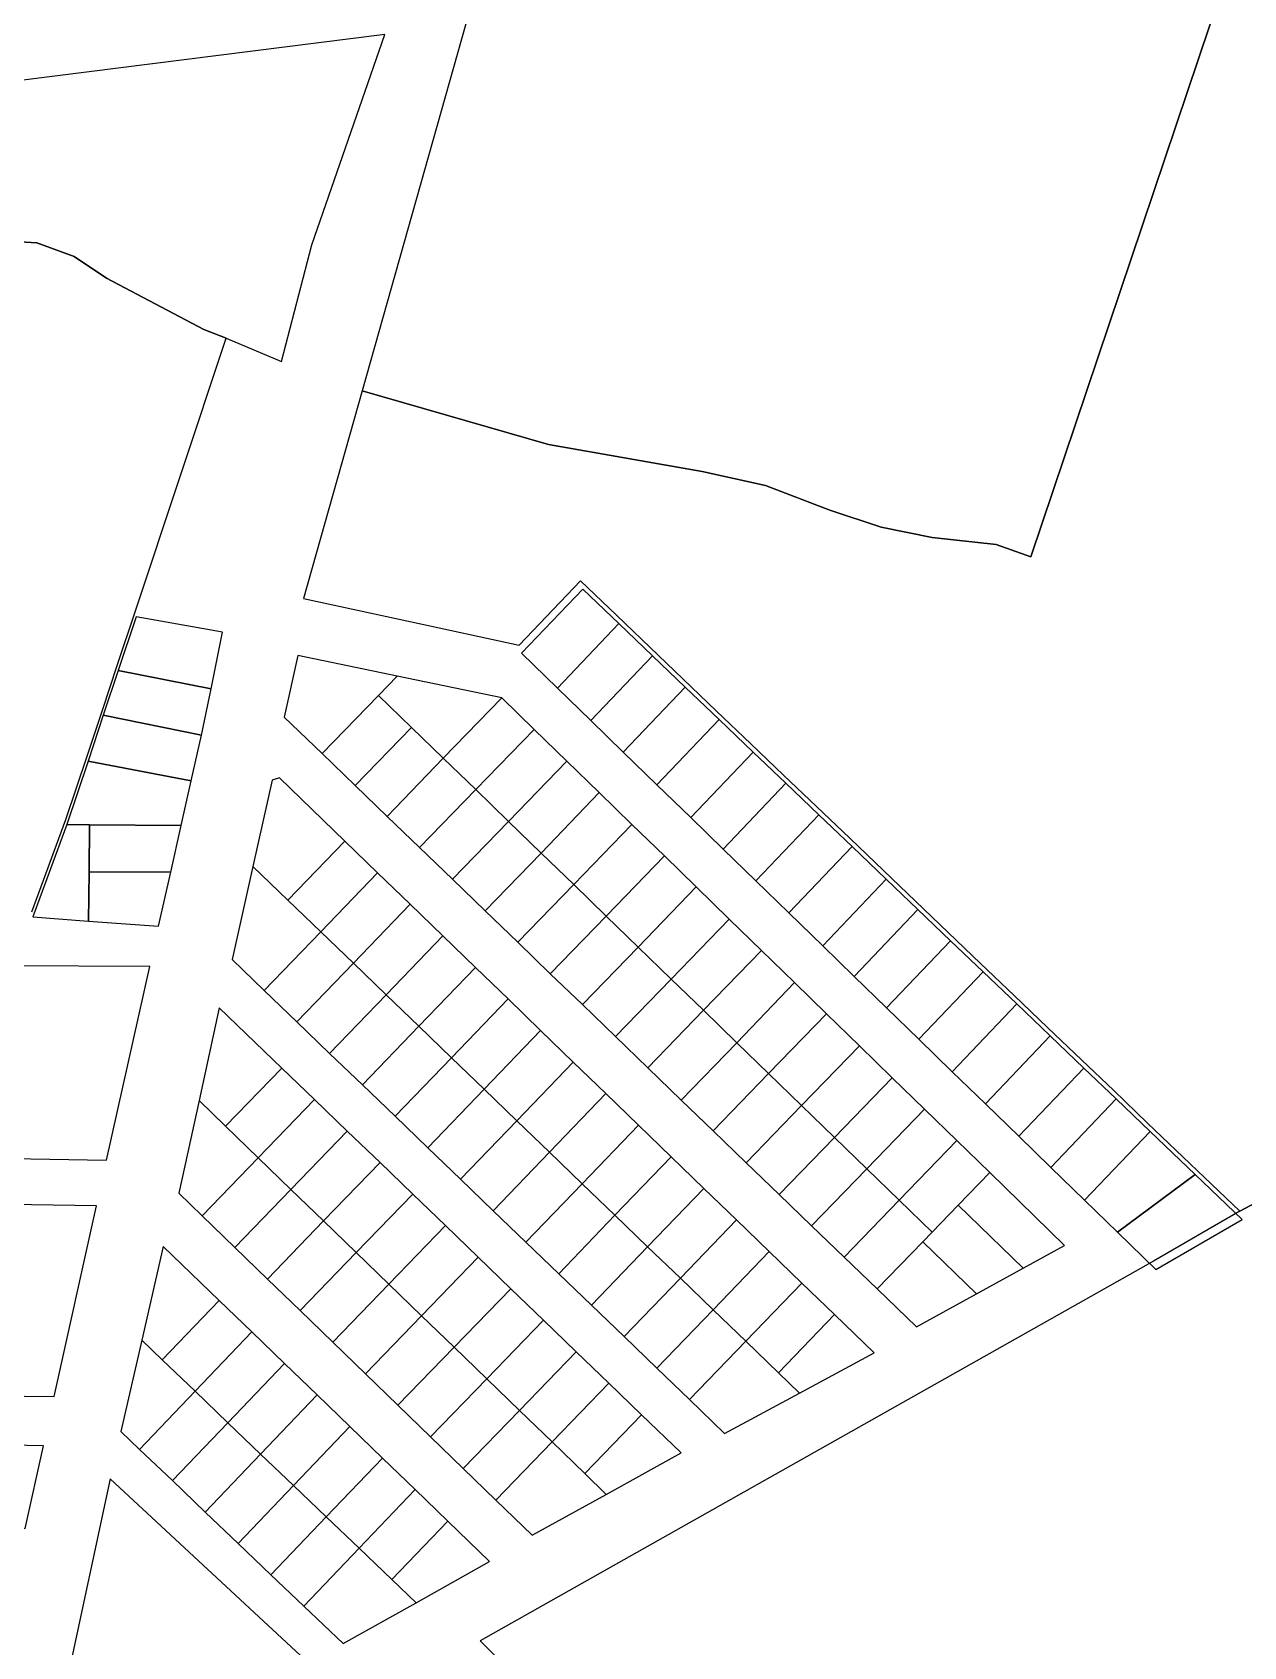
# Model space of a CAD drawing. Header units: metres. Extents: x 263639 to 269142, y 7370519 to 7372711.
# Drawn here: x 264170.7 to 264437.5, y 7371929.5 to 7372285.1 of the extents above; entities that cross this region are included whole.
import ezdxf

# ---------------------------------------------------------------- set-up
doc = ezdxf.new("R2010")
doc.units = ezdxf.units.M
doc.layers.add('LOTE', color=7, linetype='Continuous')

msp = doc.modelspace()

# ---------------------------------------------------------------- linework, layer by layer
at = {"layer": 'LOTE', "color": 7}
for points in [[(264447.23, 7372337.75), (264390.64, 7372169.53), (264383.02, 7372172.23), (264368.89, 7372173.8), (264357.68, 7372176.05), (264346.35, 7372179.8), (264332.18, 7372185.23), (264318.22, 7372188.34), (264284.37, 7372194.27), (264243.35, 7372206.09), (264230.44, 7372160.33), (264254.19, 7372155.23), (264277.95, 7372150.12), (264291.41, 7372164.26), (264299.36, 7372156.66), (264306.79, 7372149.56), (264313.97, 7372142.69), (264321.43, 7372135.56), (264328.96, 7372128.37), (264336.17, 7372121.48), (264343.42, 7372114.55), (264350.74, 7372107.56), (264358.25, 7372100.37), (264365.25, 7372093.69), (264372.42, 7372086.83), (264379.58, 7372079.99), (264387, 7372072.9), (264394.38, 7372065.85), (264401.77, 7372058.79), (264408.9, 7372051.98), (264416.37, 7372044.83), (264436.65, 7372025.46), (264653.63, 7372140.81)], [(264170.59, 7372091.36), (264178.1, 7372111.7), (264182.75, 7372125.67), (264186.11, 7372135.78), (264189.39, 7372145.62), (264193.32, 7372157.44), (264213.37, 7372217.67), (264208.43, 7372219.58), (264187.03, 7372230.93), (264179.9, 7372235.65), (264171.66, 7372238.67), (264161.62, 7372239.27)], [(264660.51, 7371910.53), (264669.1, 7371929.82), (264673.24, 7371941.53), (264676.6, 7371957.45), (264679.12, 7371982.86), (264679.72, 7372001.54), (264678.05, 7372019.56), (264653.63, 7372140.81), (264436.65, 7372025.46), (264436.65, 7372025.46), (264417.63, 7372014.45), (264417.63, 7372014.45), (264269.37, 7371930.8), (264357.88, 7371843.01)]]:
    msp.add_lwpolyline(points, dxfattribs=at)
for points in [[(264284.37, 7372194.27), (264318.22, 7372188.34), (264332.18, 7372185.23), (264346.35, 7372179.8), (264357.68, 7372176.05), (264368.89, 7372173.8), (264383.02, 7372172.23), (264390.64, 7372169.53), (264447.23, 7372337.75), (264267.11, 7372290.31), (264243.35, 7372206.09), (264284.37, 7372194.27)], [(264213.37, 7372217.67), (264225.57, 7372212.53), (264232.24, 7372238.27), (264248.31, 7372284.59), (264116.83, 7372267.97), (264079.53, 7372157.67), (264091.44, 7372162.19), (264101.21, 7372168.49), (264112.55, 7372178.49), (264116.96, 7372186.29), (264125.96, 7372209.33), (264133.99, 7372224.3), (264138.62, 7372231.53), (264143.24, 7372235.15), (264148.26, 7372237.16), (264154.99, 7372238.77), (264161.62, 7372239.27), (264171.66, 7372238.67), (264179.9, 7372235.65), (264187.03, 7372230.93), (264208.43, 7372219.58), (264213.37, 7372217.67)], [(264278.47, 7372148.29), (264286.36, 7372140.63), (264299.89, 7372154.83), (264291.93, 7372162.43), (264278.47, 7372148.29)], [(264193.53, 7372156.33), (264189.59, 7372144.5), (264210.07, 7372140.46), (264212.56, 7372152.98), (264193.53, 7372156.33)], [(264293.73, 7372133.47), (264307.32, 7372147.73), (264299.89, 7372154.83), (264286.36, 7372140.63), (264293.73, 7372133.47)], [(264229.19, 7372147.78), (264226.19, 7372134.26), (264234.53, 7372126.22), (264246.94, 7372139.03), (264251.05, 7372143.27), (264229.19, 7372147.78)], [(264300.86, 7372126.55), (264314.5, 7372140.87), (264307.32, 7372147.73), (264293.73, 7372133.47), (264300.86, 7372126.55)], [(264189.59, 7372144.5), (264186.32, 7372134.66), (264207.96, 7372130.27), (264207.96, 7372130.27), (264210.07, 7372140.46), (264189.59, 7372144.5)], [(264251.05, 7372143.27), (264246.94, 7372139.03), (264254.22, 7372131.98), (264261.19, 7372125.22), (264274.08, 7372138.51), (264251.05, 7372143.27)], [(264308.26, 7372119.36), (264321.96, 7372133.74), (264314.5, 7372140.87), (264300.86, 7372126.55), (264308.26, 7372119.36)], [(264241.82, 7372119.19), (264254.22, 7372131.98), (264246.94, 7372139.03), (264234.53, 7372126.22), (264241.82, 7372119.19)], [(264274.08, 7372138.51), (264261.19, 7372125.22), (264268.36, 7372118.28), (264281.23, 7372131.55), (264274.08, 7372138.51)], [(264182.95, 7372124.55), (264205.7, 7372120.23), (264207.96, 7372130.27), (264186.32, 7372134.66), (264182.95, 7372124.55)], [(264315.74, 7372112.1), (264329.49, 7372126.54), (264321.96, 7372133.74), (264308.26, 7372119.36), (264315.74, 7372112.1)], [(264248.87, 7372112.38), (264261.19, 7372125.22), (264254.22, 7372131.98), (264241.82, 7372119.19), (264248.87, 7372112.38)], [(264281.23, 7372131.55), (264268.36, 7372118.28), (264275.58, 7372111.27), (264288.44, 7372124.54), (264281.23, 7372131.55)], [(264255.99, 7372105.52), (264268.36, 7372118.28), (264261.19, 7372125.22), (264248.87, 7372112.38), (264255.99, 7372105.52)], [(264322.88, 7372105.16), (264336.69, 7372119.66), (264329.49, 7372126.54), (264315.74, 7372112.1), (264322.88, 7372105.16)], [(264205.7, 7372120.23), (264182.95, 7372124.55), (264178.3, 7372110.59), (264183.31, 7372110.54), (264203.49, 7372110.37), (264205.7, 7372120.23)], [(264288.44, 7372124.54), (264275.58, 7372111.27), (264282.77, 7372104.31), (264295.54, 7372117.64), (264288.44, 7372124.54)], [(264226.99, 7372093.91), (264239.52, 7372106.92), (264225.1, 7372120.86), (264223.48, 7372120.36), (264219.24, 7372101.37), (264226.99, 7372093.91)], [(264263.23, 7372098.53), (264275.58, 7372111.27), (264268.36, 7372118.28), (264255.99, 7372105.52), (264263.23, 7372098.53)], [(264330.08, 7372098.17), (264343.94, 7372112.73), (264336.69, 7372119.66), (264322.88, 7372105.16), (264330.08, 7372098.17)], [(264295.54, 7372117.64), (264282.77, 7372104.31), (264289.94, 7372097.36), (264302.77, 7372110.6), (264295.54, 7372117.64)], [(264270.43, 7372091.58), (264282.77, 7372104.31), (264275.58, 7372111.27), (264263.23, 7372098.53), (264270.43, 7372091.58)], [(264337.34, 7372091.11), (264351.26, 7372105.73), (264343.94, 7372112.73), (264330.08, 7372098.17), (264337.34, 7372091.11)], [(264183.05, 7372089.33), (264183.19, 7372100.15), (264183.31, 7372110.54), (264178.3, 7372110.59), (264170.79, 7372090.24), (264183.05, 7372089.33)], [(264183.31, 7372110.54), (264183.19, 7372100.15), (264201.19, 7372100.12), (264203.49, 7372110.37), (264183.31, 7372110.54)], [(264302.77, 7372110.6), (264289.94, 7372097.36), (264297.09, 7372090.43), (264309.91, 7372103.66), (264302.77, 7372110.6)], [(264234.2, 7372086.97), (264246.71, 7372099.97), (264239.52, 7372106.92), (264226.99, 7372093.91), (264234.2, 7372086.97)], [(264277.62, 7372084.65), (264289.94, 7372097.36), (264282.77, 7372104.31), (264270.43, 7372091.58), (264277.62, 7372084.65)], [(264309.91, 7372103.66), (264297.09, 7372090.43), (264304.12, 7372083.61), (264316.93, 7372096.83), (264309.91, 7372103.66)], [(264344.8, 7372083.87), (264358.78, 7372098.55), (264351.26, 7372105.73), (264337.34, 7372091.11), (264344.8, 7372083.87)], [(264198.5, 7372088.17), (264201.19, 7372100.12), (264183.19, 7372100.15), (264183.05, 7372089.33), (264198.5, 7372088.17)], [(264221.76, 7372074.06), (264234.2, 7372086.97), (264226.99, 7372093.91), (264219.24, 7372101.37), (264214.67, 7372080.87), (264221.76, 7372074.06)], [(264241.4, 7372080.04), (264253.9, 7372093.02), (264246.71, 7372099.97), (264234.2, 7372086.97), (264241.4, 7372080.04)], [(264284.79, 7372077.74), (264297.09, 7372090.43), (264289.94, 7372097.36), (264277.62, 7372084.65), (264284.79, 7372077.74)], [(264316.93, 7372096.83), (264304.12, 7372083.61), (264311.42, 7372076.54), (264324.21, 7372089.74), (264316.93, 7372096.83)], [(264351.74, 7372077.13), (264365.77, 7372091.86), (264358.78, 7372098.55), (264344.8, 7372083.87), (264351.74, 7372077.13)], [(264248.6, 7372073.1), (264261.09, 7372086.07), (264253.9, 7372093.02), (264241.4, 7372080.04), (264248.6, 7372073.1)], [(264291.84, 7372070.94), (264304.12, 7372083.61), (264297.09, 7372090.43), (264284.79, 7372077.74), (264291.84, 7372070.94)], [(264324.21, 7372089.74), (264311.42, 7372076.54), (264318.51, 7372069.67), (264331.29, 7372082.86), (264324.21, 7372089.74)], [(264358.86, 7372070.21), (264372.95, 7372085.01), (264365.77, 7372091.86), (264351.74, 7372077.13), (264358.86, 7372070.21)], [(264228.97, 7372067.13), (264241.4, 7372080.04), (264234.2, 7372086.97), (264221.76, 7372074.06), (264228.97, 7372067.13)], [(264255.81, 7372066.16), (264268.28, 7372079.12), (264261.09, 7372086.07), (264248.6, 7372073.1), (264255.81, 7372066.16)], [(264299.15, 7372063.88), (264311.42, 7372076.54), (264304.12, 7372083.61), (264291.84, 7372070.94), (264299.15, 7372063.88)], [(264331.29, 7372082.86), (264318.51, 7372069.67), (264325.87, 7372062.53), (264338.58, 7372075.77), (264331.29, 7372082.86)], [(264365.96, 7372063.32), (264380.1, 7372078.17), (264372.95, 7372085.01), (264358.86, 7372070.21), (264365.96, 7372063.32)], [(264196.57, 7372079.29), (264165.23, 7372079.45), (264149.52, 7372037.31), (264186.99, 7372036.67), (264196.57, 7372079.29)], [(264236.18, 7372060.19), (264248.6, 7372073.1), (264241.4, 7372080.04), (264228.97, 7372067.13), (264236.18, 7372060.19)], [(264263.01, 7372059.23), (264275.47, 7372072.17), (264268.28, 7372079.12), (264255.81, 7372066.16), (264263.01, 7372059.23)], [(264306.26, 7372057.03), (264318.51, 7372069.67), (264311.42, 7372076.54), (264299.15, 7372063.88), (264306.26, 7372057.03)], [(264338.58, 7372075.77), (264325.87, 7372062.53), (264332.85, 7372055.77), (264345.61, 7372068.93), (264338.58, 7372075.77)], [(264373.33, 7372056.16), (264387.53, 7372071.07), (264380.1, 7372078.17), (264365.96, 7372063.32), (264373.33, 7372056.16)], [(264243.38, 7372053.26), (264255.81, 7372066.16), (264248.6, 7372073.1), (264236.18, 7372060.19), (264243.38, 7372053.26)], [(264270.21, 7372052.29), (264282.66, 7372065.22), (264275.47, 7372072.17), (264263.01, 7372059.23), (264270.21, 7372052.29)], [(264211.86, 7372070.25), (264207.4, 7372049.81), (264213.27, 7372044.13), (264225.67, 7372056.95), (264211.86, 7372070.25)], [(264313.63, 7372049.91), (264325.87, 7372062.53), (264318.51, 7372069.67), (264306.26, 7372057.03), (264313.63, 7372049.91)], [(264345.61, 7372068.93), (264332.85, 7372055.77), (264340.13, 7372048.71), (264352.88, 7372061.86), (264345.61, 7372068.93)], [(264380.65, 7372049.06), (264394.9, 7372064.03), (264387.53, 7372071.07), (264373.33, 7372056.16), (264380.65, 7372049.06)], [(264250.59, 7372046.33), (264263.01, 7372059.23), (264255.81, 7372066.16), (264243.38, 7372053.26), (264250.59, 7372046.33)], [(264277.42, 7372045.36), (264289.85, 7372058.27), (264282.66, 7372065.22), (264270.21, 7372052.29), (264277.42, 7372045.36)], [(264320.63, 7372043.16), (264332.85, 7372055.77), (264325.87, 7372062.53), (264313.63, 7372049.91), (264320.63, 7372043.16)], [(264352.88, 7372061.86), (264340.13, 7372048.71), (264347.38, 7372041.68), (264360.12, 7372054.82), (264352.88, 7372061.86)], [(264387.98, 7372041.93), (264402.29, 7372056.96), (264394.9, 7372064.03), (264380.65, 7372049.06), (264387.98, 7372041.93)], [(264257.8, 7372039.4), (264270.21, 7372052.29), (264263.01, 7372059.23), (264250.59, 7372046.33), (264257.8, 7372039.4)], [(264284.62, 7372038.42), (264297.04, 7372051.32), (264289.85, 7372058.27), (264277.42, 7372045.36), (264284.62, 7372038.42)], [(264225.67, 7372056.95), (264213.27, 7372044.13), (264220.46, 7372037.18), (264232.87, 7372050.01), (264225.67, 7372056.95)], [(264327.93, 7372036.12), (264340.13, 7372048.71), (264332.85, 7372055.77), (264320.63, 7372043.16), (264327.93, 7372036.12)], [(264360.12, 7372054.82), (264347.38, 7372041.68), (264354.51, 7372034.78), (264367.23, 7372047.9), (264360.12, 7372054.82)], [(264395.05, 7372035.06), (264409.42, 7372050.15), (264402.29, 7372056.96), (264387.98, 7372041.93), (264395.05, 7372035.06)], [(264265.01, 7372032.47), (264277.42, 7372045.36), (264270.21, 7372052.29), (264257.8, 7372039.4), (264265.01, 7372032.47)], [(264291.82, 7372031.48), (264304.23, 7372044.37), (264297.04, 7372051.32), (264284.62, 7372038.42), (264291.82, 7372031.48)], [(264208.12, 7372024.41), (264220.46, 7372037.18), (264213.27, 7372044.13), (264207.4, 7372049.81), (264202.96, 7372029.41), (264208.12, 7372024.41)], [(264232.87, 7372050.01), (264220.46, 7372037.18), (264227.65, 7372030.23), (264240.07, 7372043.07), (264232.87, 7372050.01)], [(264335.2, 7372029.11), (264347.38, 7372041.68), (264340.13, 7372048.71), (264327.93, 7372036.12), (264335.2, 7372029.11)], [(264367.23, 7372047.9), (264354.51, 7372034.78), (264361.64, 7372027.87), (264374.35, 7372040.98), (264367.23, 7372047.9)], [(264402.47, 7372027.86), (264416.9, 7372043.01), (264409.42, 7372050.15), (264395.05, 7372035.06), (264402.47, 7372027.86)], [(264272.21, 7372025.53), (264284.62, 7372038.42), (264277.42, 7372045.36), (264265.01, 7372032.47), (264272.21, 7372025.53)], [(264299.03, 7372024.55), (264311.42, 7372037.41), (264304.23, 7372044.37), (264291.82, 7372031.48), (264299.03, 7372024.55)], [(264240.07, 7372043.07), (264227.65, 7372030.23), (264234.84, 7372023.28), (264247.27, 7372036.13), (264240.07, 7372043.07)], [(264342.34, 7372022.22), (264354.51, 7372034.78), (264347.38, 7372041.68), (264335.2, 7372029.11), (264342.34, 7372022.22)], [(264374.35, 7372040.98), (264361.64, 7372027.87), (264368.89, 7372020.83), (264374.63, 7372026.75), (264381.59, 7372033.94), (264374.35, 7372040.98)], [(264402.47, 7372027.86), (264409.73, 7372020.81), (264426.81, 7372033.54), (264416.9, 7372043.01), (264402.47, 7372027.86)], [(264215.31, 7372017.46), (264227.65, 7372030.23), (264220.46, 7372037.18), (264208.12, 7372024.41), (264215.31, 7372017.46)], [(264247.27, 7372036.13), (264234.84, 7372023.28), (264242.03, 7372016.33), (264254.47, 7372029.19), (264247.27, 7372036.13)], [(264279.42, 7372018.6), (264291.82, 7372031.48), (264284.62, 7372038.42), (264272.21, 7372025.53), (264279.42, 7372018.6)], [(264306.23, 7372017.61), (264318.61, 7372030.46), (264311.42, 7372037.41), (264299.03, 7372024.55), (264306.23, 7372017.61)], [(264349.48, 7372015.33), (264361.64, 7372027.87), (264354.51, 7372034.78), (264342.34, 7372022.22), (264349.48, 7372015.33)], [(264381.59, 7372033.94), (264374.63, 7372026.75), (264388.94, 7372012.88), (264398.07, 7372017.91), (264381.59, 7372033.94)], [(264409.73, 7372020.81), (264418.16, 7372012.62), (264437.17, 7372023.63), (264426.81, 7372033.54), (264409.73, 7372020.81)], [(264222.49, 7372010.5), (264234.84, 7372023.28), (264227.65, 7372030.23), (264215.31, 7372017.46), (264222.49, 7372010.5)], [(264254.47, 7372029.19), (264242.03, 7372016.33), (264249.22, 7372009.37), (264261.67, 7372022.25), (264254.47, 7372029.19)], [(264286.63, 7372011.67), (264299.03, 7372024.55), (264291.82, 7372031.48), (264279.42, 7372018.6), (264286.63, 7372011.67)], [(264313.43, 7372010.68), (264325.79, 7372023.51), (264318.61, 7372030.46), (264306.23, 7372017.61), (264313.43, 7372010.68)], [(264175.51, 7371984.65), (264184.79, 7372026.63), (264146.49, 7372027.19), (264129.53, 7371985.16), (264175.51, 7371984.65)], [(264356.76, 7372008.31), (264366.84, 7372018.72), (264368.89, 7372020.83), (264361.64, 7372027.87), (264349.48, 7372015.33), (264356.76, 7372008.31)], [(264388.94, 7372012.88), (264374.63, 7372026.75), (264368.89, 7372020.83), (264366.84, 7372018.72), (264378.69, 7372007.24), (264388.94, 7372012.88)], [(264229.68, 7372003.55), (264242.03, 7372016.33), (264234.84, 7372023.28), (264222.49, 7372010.5), (264229.68, 7372003.55)], [(264261.67, 7372022.25), (264249.22, 7372009.37), (264256.41, 7372002.42), (264268.87, 7372015.31), (264261.67, 7372022.25)], [(264293.84, 7372004.74), (264306.23, 7372017.61), (264299.03, 7372024.55), (264286.63, 7372011.67), (264293.84, 7372004.74)], [(264320.64, 7372003.74), (264332.98, 7372016.56), (264325.79, 7372023.51), (264313.43, 7372010.68), (264320.64, 7372003.74)], [(264378.69, 7372007.24), (264366.84, 7372018.72), (264356.76, 7372008.31), (264365.44, 7371999.94), (264378.69, 7372007.24)], [(264199.49, 7372017.68), (264194.77, 7371997.01), (264199.29, 7371992.69), (264211.82, 7372005.79), (264199.49, 7372017.68)], [(264236.86, 7371996.59), (264249.22, 7372009.37), (264242.03, 7372016.33), (264229.68, 7372003.55), (264236.86, 7371996.59)], [(264268.87, 7372015.31), (264256.41, 7372002.42), (264263.6, 7371995.47), (264276.07, 7372008.37), (264268.87, 7372015.31)], [(264301.04, 7371997.81), (264313.43, 7372010.68), (264306.23, 7372017.61), (264293.84, 7372004.74), (264301.04, 7371997.81)], [(264327.84, 7371996.8), (264340.17, 7372009.61), (264332.98, 7372016.56), (264320.64, 7372003.74), (264327.84, 7371996.8)], [(264244.05, 7371989.64), (264256.41, 7372002.42), (264249.22, 7372009.37), (264236.86, 7371996.59), (264244.05, 7371989.64)], [(264276.07, 7372008.37), (264263.6, 7371995.47), (264270.79, 7371988.52), (264283.27, 7372001.43), (264276.07, 7372008.37)], [(264308.25, 7371990.87), (264320.64, 7372003.74), (264313.43, 7372010.68), (264301.04, 7371997.81), (264308.25, 7371990.87)], [(264335.04, 7371989.87), (264347.36, 7372002.66), (264340.17, 7372009.61), (264327.84, 7371996.8), (264335.04, 7371989.87)], [(264211.82, 7372005.79), (264199.29, 7371992.69), (264206.52, 7371985.77), (264219.02, 7371998.84), (264211.82, 7372005.79)], [(264251.23, 7371982.68), (264263.6, 7371995.47), (264256.41, 7372002.42), (264244.05, 7371989.64), (264251.23, 7371982.68)], [(264283.27, 7372001.43), (264270.79, 7371988.52), (264277.98, 7371981.57), (264290.47, 7371994.49), (264283.27, 7372001.43)], [(264315.46, 7371983.94), (264327.84, 7371996.8), (264320.64, 7372003.74), (264308.25, 7371990.87), (264315.46, 7371983.94)], [(264339.69, 7371985.39), (264356.09, 7371994.22), (264347.36, 7372002.66), (264335.04, 7371989.87), (264339.69, 7371985.39)], [(264194.3, 7371972.99), (264206.52, 7371985.77), (264199.29, 7371992.69), (264194.77, 7371997.01), (264190.19, 7371976.91), (264194.3, 7371972.99)], [(264219.02, 7371998.84), (264206.52, 7371985.77), (264213.75, 7371978.86), (264226.21, 7371991.9), (264219.02, 7371998.84)], [(264258.42, 7371975.73), (264270.79, 7371988.52), (264263.6, 7371995.47), (264251.23, 7371982.68), (264258.42, 7371975.73)], [(264290.47, 7371994.49), (264277.98, 7371981.57), (264285.17, 7371974.62), (264297.67, 7371987.55), (264290.47, 7371994.49)], [(264323.19, 7371976.5), (264339.69, 7371985.39), (264335.04, 7371989.87), (264327.84, 7371996.8), (264315.46, 7371983.94), (264323.19, 7371976.5)], [(264226.21, 7371991.9), (264213.75, 7371978.86), (264220.98, 7371971.95), (264233.41, 7371984.96), (264226.21, 7371991.9)], [(264265.6, 7371968.77), (264277.98, 7371981.57), (264270.79, 7371988.52), (264258.42, 7371975.73), (264265.6, 7371968.77)], [(264297.67, 7371987.55), (264285.17, 7371974.62), (264292.36, 7371967.67), (264304.87, 7371980.61), (264297.67, 7371987.55)], [(264201.53, 7371966.09), (264213.75, 7371978.86), (264206.52, 7371985.77), (264194.3, 7371972.99), (264201.53, 7371966.09)], [(264233.41, 7371984.96), (264220.98, 7371971.95), (264228.2, 7371965.04), (264240.61, 7371978.02), (264233.41, 7371984.96)], [(264272.79, 7371961.82), (264285.17, 7371974.62), (264277.98, 7371981.57), (264265.6, 7371968.77), (264272.79, 7371961.82)], [(264304.87, 7371980.61), (264292.36, 7371967.67), (264297.1, 7371963.08), (264313.59, 7371972.2), (264304.87, 7371980.61)], [(264208.76, 7371959.18), (264220.98, 7371971.95), (264213.75, 7371978.86), (264201.53, 7371966.09), (264208.76, 7371959.18)], [(264240.61, 7371978.02), (264228.2, 7371965.04), (264235.43, 7371958.13), (264247.81, 7371971.07), (264240.61, 7371978.02)], [(264154.54, 7371955.91), (264169.09, 7371955.58), (264173.11, 7371973.76), (264154.72, 7371974.13), (264154.54, 7371955.91)], [(264297.1, 7371963.08), (264292.36, 7371967.67), (264285.17, 7371974.62), (264272.79, 7371961.82), (264280.8, 7371954.06), (264297.1, 7371963.08)], [(264216, 7371952.28), (264228.2, 7371965.04), (264220.98, 7371971.95), (264208.76, 7371959.18), (264216, 7371952.28)], [(264247.81, 7371971.07), (264235.43, 7371958.13), (264242.66, 7371951.22), (264255, 7371964.13), (264247.81, 7371971.07)], [(264187.81, 7371966.52), (264178.47, 7371923), (264190.01, 7371920.65), (264196.86, 7371907.89), (264230.78, 7371926.66), (264187.81, 7371966.52)], [(264223.23, 7371945.37), (264235.43, 7371958.13), (264228.2, 7371965.04), (264216, 7371952.28), (264223.23, 7371945.37)], [(264255, 7371964.13), (264242.66, 7371951.22), (264249.89, 7371944.31), (264262.2, 7371957.19), (264255, 7371964.13)], [(264230.46, 7371938.46), (264242.66, 7371951.22), (264235.43, 7371958.13), (264223.23, 7371945.37), (264230.46, 7371938.46)], [(264262.2, 7371957.19), (264249.89, 7371944.31), (264255.22, 7371939.21), (264271.42, 7371948.29), (264262.2, 7371957.19)], [(264255.22, 7371939.21), (264249.89, 7371944.31), (264242.66, 7371951.22), (264230.46, 7371938.46), (264239.12, 7371930.2), (264255.22, 7371939.21)]]:
    msp.add_lwpolyline(points, close=True, dxfattribs=at)

doc.saveas('drawing.dxf')
